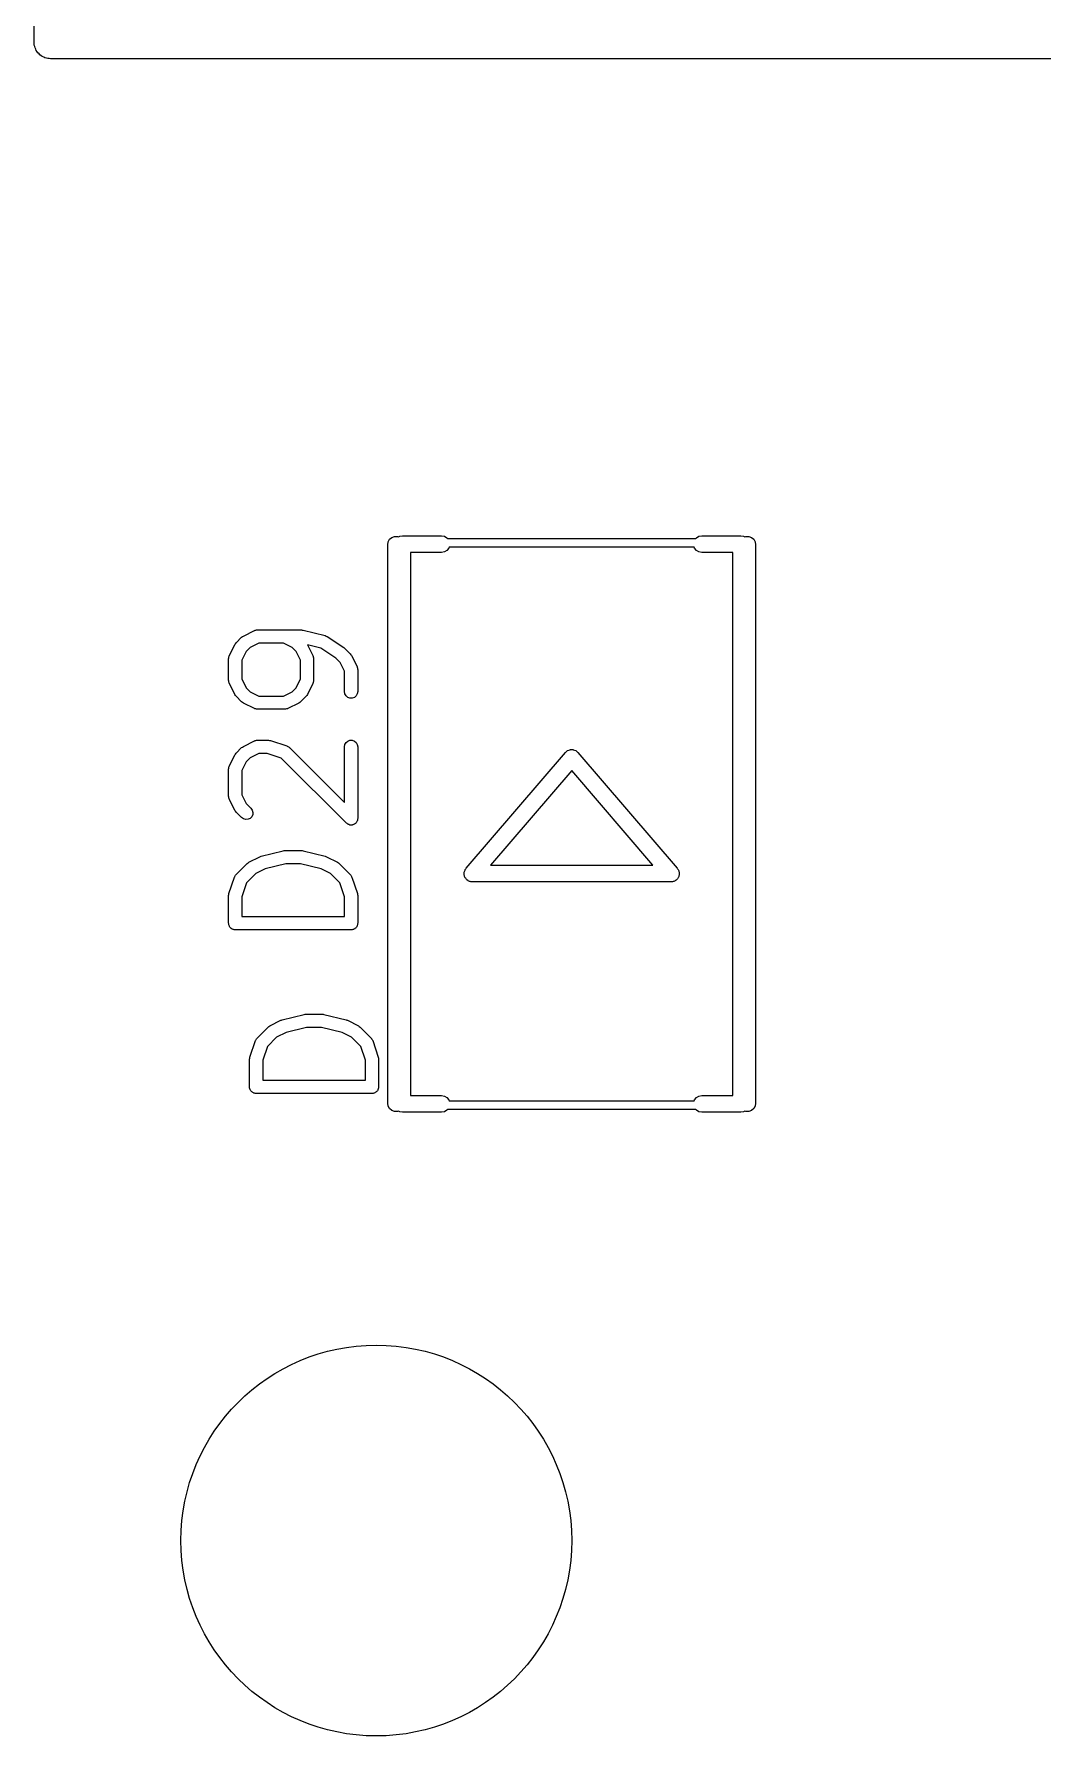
# Model space of a CAD drawing. Extents: x 0 to 102, y -163 to 0.
# Drawn here: x -0.13 to 7.62, y -163 to -149.94 of the extents above; entities that cross this region are included whole.
import ezdxf

# ---------------------------------------------------------------- set-up
doc = ezdxf.new("R2010")
doc.units = 0
doc.header["$MEASUREMENT"] = 0
doc.layers.add('BLACK', color=7, linetype='CONTINUOUS')

msp = doc.modelspace()

# ---------------------------------------------------------------- linework, layer by layer
at = {"layer": 'Black'}
for p, q in [((-0.127, -150), (-0.127, -125)), ((-0.12507, -150.011), (-0.127, -150)), ((-0.12507, -150.022), (-0.12507, -150.011)), ((-0.12127, -150.032), (-0.12507, -150.022)), ((-0.11934, -150.043), (-0.12127, -150.032)), ((-0.11378, -150.053), (-0.11934, -150.043)), ((-0.10998, -150.064), (-0.11378, -150.053)), ((-0.10284, -150.072), (-0.10998, -150.064)), ((-0.09729, -150.082), (-0.10284, -150.072)), ((-0.08878, -150.089), (-0.09729, -150.082)), ((-0.08163, -150.097), (-0.08878, -150.089)), ((-0.07201, -150.103), (-0.08163, -150.097)), ((-0.0635, -150.11), (-0.07201, -150.103)), ((-0.05306, -150.114), (-0.0635, -150.11)), ((-0.04344, -150.119), (-0.05306, -150.114)), ((-0.0325, -150.121), (-0.04344, -150.119)), ((-0.02205, -150.125), (-0.0325, -150.121)), ((-0.01094, -150.125), (-0.02205, -150.125)), ((0, -150.127), (-0.01094, -150.125)), ((10.9474, -150.127), (0, -150.127)), ((2.58776, -153.856), (2.59159, -153.835)), ((2.58776, -158.144), (2.58776, -153.856)), ((2.59159, -153.835), (2.60262, -153.815)), ((2.60262, -153.815), (2.61951, -153.801)), ((2.61951, -153.801), (2.64023, -153.794)), ((2.64023, -153.794), (2.66229, -153.794)), ((2.66229, -153.794), (2.67101, -153.797)), ((2.67101, -153.797), (2.68034, -153.791)), ((2.68034, -153.791), (2.70206, -153.788)), ((2.70206, -153.788), (3.00178, -153.788)), ((3.00178, -153.788), (3.0235, -153.791)), ((3.0235, -153.791), (3.0426, -153.803)), ((3.0426, -153.803), (3.04718, -153.808)), ((3.05677, -153.883), (3.0426, -153.9)), ((3.04718, -153.808), (4.95282, -153.808)), ((3.06001, -153.874), (3.05677, -153.883)), ((4.93999, -153.874), (3.06001, -153.874)), ((4.94323, -153.883), (4.93999, -153.874)), ((4.9574, -153.9), (4.94323, -153.883)), ((4.95282, -153.808), (4.9574, -153.803)), ((4.9574, -153.803), (4.9765, -153.791)), ((4.9765, -153.791), (4.99822, -153.788)), ((4.99822, -153.788), (5.29794, -153.788)), ((5.29794, -153.788), (5.31966, -153.791)), ((5.31966, -153.791), (5.32899, -153.797)), ((5.32899, -153.797), (5.33771, -153.794)), ((5.33771, -153.794), (5.35977, -153.794)), ((5.35977, -153.794), (5.38049, -153.801)), ((5.38049, -153.801), (5.39738, -153.815)), ((5.39738, -153.815), (5.40841, -153.835)), ((5.40841, -153.835), (5.41224, -153.856)), ((5.41224, -153.856), (5.41224, -158.144)), ((3.00178, -153.915), (2.76302, -153.915)), ((2.76302, -153.915), (2.76302, -158.085)), ((3.0235, -153.911), (3.00178, -153.915)), ((3.0426, -153.9), (3.0235, -153.911)), ((4.9765, -153.911), (4.9574, -153.9)), ((4.99822, -153.915), (4.9765, -153.911)), ((5.23698, -153.915), (4.99822, -153.915)), ((5.23698, -158.085), (5.23698, -153.915)), ((1.47961, -154.558), (1.56428, -154.515)), ((1.56428, -154.515), (1.56709, -154.514)), ((1.56709, -154.514), (1.56962, -154.513)), ((1.56962, -154.513), (1.57548, -154.512)), ((1.57548, -154.512), (1.58119, -154.51)), ((1.58119, -154.51), (1.58412, -154.51)), ((1.58412, -154.51), (1.587, -154.51)), ((1.587, -154.51), (1.92567, -154.51)), ((1.92567, -154.51), (1.93179, -154.511)), ((1.93179, -154.511), (1.93799, -154.511)), ((1.93799, -154.511), (2.10732, -154.554)), ((1.37223, -154.707), (1.41456, -154.623)), ((1.41456, -154.623), (1.41941, -154.616)), ((1.41941, -154.616), (1.42408, -154.609)), ((1.42408, -154.609), (1.46641, -154.567)), ((1.46641, -154.567), (1.47307, -154.562)), ((1.47307, -154.562), (1.47961, -154.558)), ((1.53242, -154.645), (1.50175, -154.675)), ((1.59899, -154.611), (1.53242, -154.645)), ((1.78668, -154.611), (1.59899, -154.611)), ((1.85324, -154.645), (1.78668, -154.611)), ((1.88392, -154.675), (1.85324, -154.645)), ((2.07414, -154.65), (1.97212, -154.625)), ((1.97212, -154.625), (2.01344, -154.707)), ((2.18964, -154.727), (2.07414, -154.65)), ((2.10732, -154.554), (2.11518, -154.557)), ((2.11518, -154.557), (2.12318, -154.561)), ((2.12318, -154.561), (2.25018, -154.645)), ((2.25018, -154.645), (2.25381, -154.649)), ((2.25381, -154.649), (2.25792, -154.652)), ((2.25792, -154.652), (2.30025, -154.694)), ((1.36687, -154.73), (1.36738, -154.727)), ((1.36687, -154.899), (1.36687, -154.73)), ((1.3672, -154.724), (1.3689, -154.718)), ((1.36738, -154.727), (1.3672, -154.724)), ((1.3689, -154.718), (1.36993, -154.713)), ((1.36993, -154.713), (1.37139, -154.71)), ((1.37139, -154.71), (1.37223, -154.707)), ((1.50175, -154.675), (1.46847, -154.742)), ((1.46847, -154.742), (1.46847, -154.887)), ((1.9172, -154.742), (1.88392, -154.675)), ((1.9172, -154.887), (1.9172, -154.742)), ((2.01344, -154.707), (2.01427, -154.71)), ((2.01427, -154.71), (2.01574, -154.713)), ((2.01574, -154.713), (2.01677, -154.718)), ((2.01677, -154.718), (2.01847, -154.724)), ((2.01847, -154.724), (2.01829, -154.727)), ((2.01829, -154.727), (2.0188, -154.73)), ((2.0188, -154.73), (2.0188, -154.899)), ((2.22258, -154.76), (2.18964, -154.727)), ((2.25587, -154.827), (2.22258, -154.76)), ((2.30025, -154.694), (2.30491, -154.701)), ((2.30491, -154.701), (2.30977, -154.707)), ((2.30977, -154.707), (2.3521, -154.792)), ((2.3521, -154.792), (2.35294, -154.795)), ((2.35294, -154.795), (2.3544, -154.797)), ((2.3544, -154.797), (2.35544, -154.803)), ((1.36738, -154.902), (1.36687, -154.899)), ((1.3672, -154.905), (1.36738, -154.902)), ((1.3689, -154.911), (1.3672, -154.905)), ((1.36993, -154.917), (1.3689, -154.911)), ((1.37139, -154.919), (1.36993, -154.917)), ((1.37223, -154.922), (1.37139, -154.919)), ((1.41456, -155.007), (1.37223, -154.922)), ((1.46847, -154.887), (1.50175, -154.954)), ((1.88392, -154.954), (1.9172, -154.887)), ((2.01344, -154.922), (1.9711, -155.007)), ((2.01427, -154.919), (2.01344, -154.922)), ((2.01574, -154.917), (2.01427, -154.919)), ((2.01677, -154.911), (2.01574, -154.917)), ((2.01847, -154.905), (2.01677, -154.911)), ((2.0188, -154.899), (2.01829, -154.902)), ((2.01829, -154.902), (2.01847, -154.905)), ((2.25587, -154.984), (2.25587, -154.827)), ((2.35544, -154.803), (2.35713, -154.809)), ((2.35713, -154.809), (2.35696, -154.812)), ((2.35696, -154.812), (2.35747, -154.815)), ((2.35747, -154.815), (2.35747, -154.984)), ((1.41941, -155.013), (1.41456, -155.007)), ((1.42408, -155.02), (1.41941, -155.013)), ((1.46641, -155.062), (1.42408, -155.02)), ((1.47306, -155.067), (1.46641, -155.062)), ((1.50175, -154.954), (1.53242, -154.985)), ((1.53242, -154.985), (1.59899, -155.018)), ((1.59899, -155.018), (1.78667, -155.018)), ((1.78667, -155.018), (1.85324, -154.985)), ((1.85324, -154.985), (1.88392, -154.954)), ((1.91925, -155.062), (1.91259, -155.067)), ((1.96159, -155.02), (1.91925, -155.062)), ((1.96626, -155.013), (1.96159, -155.02)), ((1.9711, -155.007), (1.96626, -155.013)), ((2.25893, -155.001), (2.25587, -154.984)), ((2.26775, -155.017), (2.25893, -155.001)), ((2.28127, -155.028), (2.26775, -155.017)), ((2.29785, -155.034), (2.28127, -155.028)), ((2.31549, -155.034), (2.29785, -155.034)), ((2.33207, -155.028), (2.31549, -155.034)), ((2.34558, -155.017), (2.33207, -155.028)), ((2.3544, -155.001), (2.34558, -155.017)), ((2.35747, -154.984), (2.3544, -155.001)), ((1.47961, -155.072), (1.47306, -155.067)), ((1.56428, -155.114), (1.47961, -155.072)), ((1.56709, -155.115), (1.56428, -155.114)), ((1.56962, -155.116), (1.56709, -155.115)), ((1.57549, -155.117), (1.56962, -155.116)), ((1.58119, -155.119), (1.57549, -155.117)), ((1.58412, -155.119), (1.58119, -155.119)), ((1.587, -155.119), (1.58412, -155.119)), ((1.79867, -155.119), (1.587, -155.119)), ((1.80155, -155.119), (1.79867, -155.119)), ((1.80447, -155.119), (1.80155, -155.119)), ((1.81018, -155.117), (1.80447, -155.119)), ((1.81604, -155.116), (1.81018, -155.117)), ((1.81858, -155.115), (1.81604, -155.116)), ((1.82139, -155.114), (1.81858, -155.115)), ((1.90605, -155.072), (1.82139, -155.114)), ((1.91259, -155.067), (1.90605, -155.072)), ((1.42408, -155.456), (1.46641, -155.414)), ((1.46641, -155.414), (1.47307, -155.409)), ((1.47307, -155.409), (1.47961, -155.404)), ((1.47961, -155.404), (1.56428, -155.362)), ((1.56428, -155.362), (1.56709, -155.361)), ((1.56709, -155.361), (1.56962, -155.36)), ((1.56962, -155.36), (1.57548, -155.359)), ((1.57548, -155.359), (1.58119, -155.357)), ((1.58119, -155.357), (1.58412, -155.357)), ((1.58412, -155.357), (1.587, -155.357)), ((1.587, -155.357), (1.67167, -155.357)), ((1.67167, -155.357), (1.67968, -155.358)), ((1.67968, -155.358), (1.68773, -155.359)), ((1.68773, -155.359), (1.81473, -155.401)), ((1.81473, -155.401), (1.81731, -155.403)), ((1.81731, -155.403), (1.82013, -155.404)), ((1.82013, -155.404), (1.82501, -155.407)), ((1.82501, -155.407), (1.83025, -155.41)), ((1.83025, -155.41), (1.83219, -155.412)), ((1.83219, -155.412), (1.83459, -155.414)), ((1.83459, -155.414), (2.25587, -155.835)), ((2.25587, -155.407), (2.25893, -155.39)), ((2.25587, -155.835), (2.25587, -155.407)), ((2.25893, -155.39), (2.26775, -155.375)), ((2.26775, -155.375), (2.28127, -155.363)), ((2.28127, -155.363), (2.29785, -155.357)), ((2.29785, -155.357), (2.31549, -155.357)), ((2.31549, -155.357), (2.33207, -155.363)), ((2.33207, -155.363), (2.34558, -155.375)), ((2.34558, -155.375), (2.3544, -155.39)), ((2.3544, -155.39), (2.35747, -155.407)), ((2.35747, -155.407), (2.35747, -155.958)), ((3.18979, -156.34), (3.95179, -155.451)), ((3.95179, -155.451), (3.9598, -155.444)), ((3.9598, -155.444), (3.96767, -155.437)), ((3.96767, -155.437), (3.96831, -155.437)), ((3.96831, -155.437), (3.96883, -155.437)), ((3.96883, -155.437), (3.97861, -155.433)), ((3.97861, -155.433), (3.98832, -155.43)), ((3.98832, -155.43), (3.98899, -155.43)), ((3.98899, -155.43), (3.98963, -155.429)), ((3.98963, -155.429), (4, -155.429)), ((4, -155.429), (4.01037, -155.429)), ((4.01037, -155.429), (4.01101, -155.43)), ((4.01101, -155.43), (4.01168, -155.43)), ((4.01168, -155.43), (4.02138, -155.433)), ((4.02138, -155.433), (4.03117, -155.437)), ((4.03117, -155.437), (4.03169, -155.437)), ((4.03169, -155.437), (4.03233, -155.437)), ((4.03233, -155.437), (4.04019, -155.444)), ((4.04019, -155.444), (4.04821, -155.451)), ((4.04821, -155.451), (4.81021, -156.34)), ((1.36687, -155.577), (1.36738, -155.574)), ((1.36687, -155.788), (1.36687, -155.577)), ((1.3672, -155.571), (1.3689, -155.565)), ((1.36738, -155.574), (1.3672, -155.571)), ((1.3689, -155.565), (1.36993, -155.559)), ((1.36993, -155.559), (1.37139, -155.557)), ((1.37139, -155.557), (1.37223, -155.554)), ((1.37223, -155.554), (1.41456, -155.469)), ((1.41456, -155.469), (1.41941, -155.463)), ((1.41941, -155.463), (1.42408, -155.456)), ((1.50175, -155.522), (1.46847, -155.589)), ((1.53242, -155.491), (1.50175, -155.522)), ((1.59899, -155.458), (1.53242, -155.491)), ((1.66342, -155.458), (1.59899, -155.458)), ((1.77123, -155.494), (1.66342, -155.458)), ((2.27075, -155.994), (1.77123, -155.494)), ((1.46847, -155.589), (1.46847, -155.776)), ((4, -155.59), (3.37606, -156.317)), ((4.62394, -156.317), (4, -155.59)), ((1.36738, -155.791), (1.36687, -155.788)), ((1.3672, -155.794), (1.36738, -155.791)), ((1.3689, -155.8), (1.3672, -155.794)), ((1.36993, -155.806), (1.3689, -155.8)), ((1.37139, -155.808), (1.36993, -155.806)), ((1.37223, -155.811), (1.37139, -155.808)), ((1.41456, -155.896), (1.37223, -155.811)), ((1.46847, -155.776), (1.50175, -155.843)), ((1.50175, -155.843), (1.53825, -155.879)), ((1.4194, -155.902), (1.41456, -155.896)), ((1.42408, -155.909), (1.4194, -155.902)), ((1.46641, -155.951), (1.42408, -155.909)), ((1.48086, -155.961), (1.46641, -155.951)), ((1.49791, -155.966), (1.48086, -155.961)), ((1.51548, -155.964), (1.49791, -155.966)), ((1.53147, -155.957), (1.51548, -155.964)), ((1.54394, -155.944), (1.53147, -155.957)), ((1.53825, -155.879), (1.54837, -155.894)), ((1.5514, -155.928), (1.54394, -155.944)), ((1.54837, -155.894), (1.55294, -155.911)), ((1.55294, -155.911), (1.5514, -155.928)), ((2.3544, -155.975), (2.35108, -155.981)), ((2.35479, -155.973), (2.3544, -155.975)), ((2.35574, -155.971), (2.35479, -155.973)), ((2.35631, -155.964), (2.35574, -155.971)), ((2.35747, -155.958), (2.35631, -155.964)), ((2.27618, -155.997), (2.27075, -155.994)), ((2.28127, -156.002), (2.27618, -155.997)), ((2.28337, -156.002), (2.28127, -156.002)), ((2.2852, -156.004), (2.28337, -156.002)), ((2.29161, -156.005), (2.2852, -156.004)), ((2.29785, -156.008), (2.29161, -156.005)), ((2.30008, -156.008), (2.29785, -156.008)), ((2.30224, -156.008), (2.30008, -156.008)), ((2.30886, -156.008), (2.30224, -156.008)), ((2.31549, -156.008), (2.30886, -156.008)), ((2.31759, -156.007), (2.31549, -156.008)), ((2.31981, -156.007), (2.31759, -156.007)), ((2.32583, -156.004), (2.31981, -156.007)), ((2.33207, -156.002), (2.32583, -156.004)), ((2.33378, -156), (2.33207, -156.002)), ((2.3358, -155.999), (2.33378, -156)), ((2.34049, -155.995), (2.3358, -155.999)), ((2.34558, -155.99), (2.34049, -155.995)), ((2.3467, -155.988), (2.34558, -155.99)), ((2.34828, -155.987), (2.3467, -155.988)), ((2.35108, -155.981), (2.34828, -155.987)), ((1.61701, -156.247), (1.78635, -156.205)), ((1.78635, -156.205), (1.79254, -156.204)), ((1.79254, -156.204), (1.79867, -156.203)), ((1.79867, -156.203), (1.92567, -156.203)), ((1.92567, -156.203), (1.93179, -156.204)), ((1.93179, -156.204), (1.93799, -156.205)), ((1.93799, -156.205), (2.10732, -156.247)), ((1.42408, -156.387), (1.50875, -156.303)), ((1.50875, -156.303), (1.51541, -156.298)), ((1.51541, -156.298), (1.52195, -156.293)), ((1.52195, -156.293), (1.60661, -156.251)), ((1.64706, -156.344), (1.57476, -156.38)), ((1.60661, -156.251), (1.61194, -156.249)), ((1.61194, -156.249), (1.61701, -156.247)), ((1.80492, -156.305), (1.64706, -156.344)), ((1.91941, -156.305), (1.80492, -156.305)), ((2.07727, -156.344), (1.91941, -156.305)), ((2.14958, -156.38), (2.07727, -156.344)), ((2.10732, -156.247), (2.11239, -156.249)), ((2.11239, -156.249), (2.11772, -156.251)), ((2.11772, -156.251), (2.20239, -156.293)), ((2.20239, -156.293), (2.20891, -156.298)), ((2.20891, -156.298), (2.21559, -156.303)), ((2.21559, -156.303), (2.30025, -156.387)), ((3.17546, -156.37), (3.17748, -156.364)), ((3.17546, -156.375), (3.17546, -156.37)), ((3.17748, -156.364), (3.17856, -156.359)), ((3.17856, -156.359), (3.18122, -156.354)), ((3.18122, -156.354), (3.18301, -156.349)), ((3.18301, -156.349), (3.18679, -156.345)), ((3.18679, -156.345), (3.18979, -156.34)), ((3.37606, -156.317), (4.62394, -156.317)), ((4.81021, -156.34), (4.81321, -156.345)), ((4.81321, -156.345), (4.81699, -156.349)), ((4.81699, -156.349), (4.81878, -156.354)), ((4.81878, -156.354), (4.82144, -156.359)), ((4.82144, -156.359), (4.82252, -156.364)), ((4.82252, -156.364), (4.82454, -156.37)), ((4.82454, -156.37), (4.82454, -156.375)), ((1.36947, -156.534), (1.41181, -156.407)), ((1.41181, -156.407), (1.4132, -156.405)), ((1.4132, -156.405), (1.41396, -156.402)), ((1.41396, -156.402), (1.41737, -156.397)), ((1.41737, -156.397), (1.42021, -156.392)), ((1.42021, -156.392), (1.4224, -156.39)), ((1.4224, -156.39), (1.42408, -156.387)), ((1.5044, -156.451), (1.46847, -156.559)), ((1.57476, -156.38), (1.5044, -156.451)), ((2.21993, -156.451), (2.14958, -156.38)), ((2.25587, -156.559), (2.21993, -156.451)), ((2.30025, -156.387), (2.30193, -156.39)), ((2.30193, -156.39), (2.30412, -156.392)), ((2.30412, -156.392), (2.30696, -156.397)), ((2.30696, -156.397), (2.31037, -156.402)), ((2.31037, -156.402), (2.31113, -156.405)), ((2.31113, -156.405), (2.31253, -156.407)), ((2.31253, -156.407), (2.35486, -156.534)), ((3.1745, -156.38), (3.17546, -156.375)), ((3.17546, -156.386), (3.1745, -156.38)), ((3.17546, -156.392), (3.17546, -156.386)), ((3.17725, -156.397), (3.17546, -156.392)), ((3.1781, -156.402), (3.17725, -156.397)), ((3.18099, -156.407), (3.1781, -156.402)), ((3.18301, -156.413), (3.18099, -156.407)), ((3.18637, -156.417), (3.18301, -156.413)), ((3.18893, -156.421), (3.18637, -156.417)), ((3.1934, -156.425), (3.18893, -156.421)), ((3.19718, -156.43), (3.1934, -156.425)), ((3.20171, -156.432), (3.19718, -156.43)), ((3.20567, -156.436), (3.20171, -156.432)), ((3.21118, -156.438), (3.20567, -156.436)), ((3.21628, -156.441), (3.21118, -156.438)), ((3.22142, -156.442), (3.21628, -156.441)), ((3.22632, -156.443), (3.22142, -156.442)), ((3.2322, -156.443), (3.22632, -156.443)), ((3.238, -156.445), (3.2322, -156.443)), ((4.762, -156.445), (3.238, -156.445)), ((4.7678, -156.443), (4.762, -156.445)), ((4.77368, -156.443), (4.7678, -156.443)), ((4.77857, -156.442), (4.77368, -156.443)), ((4.78372, -156.441), (4.77857, -156.442)), ((4.78882, -156.438), (4.78372, -156.441)), ((4.79432, -156.436), (4.78882, -156.438)), ((4.79829, -156.432), (4.79432, -156.436)), ((4.80282, -156.43), (4.79829, -156.432)), ((4.8066, -156.425), (4.80282, -156.43)), ((4.81107, -156.421), (4.8066, -156.425)), ((4.81363, -156.417), (4.81107, -156.421)), ((4.81699, -156.413), (4.81363, -156.417)), ((4.81901, -156.407), (4.81699, -156.413)), ((4.82189, -156.402), (4.81901, -156.407)), ((4.82275, -156.397), (4.82189, -156.402)), ((4.82454, -156.392), (4.82275, -156.397)), ((4.82454, -156.375), (4.8255, -156.38)), ((4.8255, -156.38), (4.82454, -156.386)), ((4.82454, -156.386), (4.82454, -156.392)), ((1.36687, -156.55), (1.36828, -156.542)), ((1.36687, -156.762), (1.36687, -156.55)), ((1.36828, -156.542), (1.36947, -156.534)), ((1.46847, -156.559), (1.46847, -156.711)), ((2.25587, -156.711), (2.25587, -156.559)), ((2.35486, -156.534), (2.35605, -156.542)), ((2.35605, -156.542), (2.35747, -156.55)), ((2.35747, -156.55), (2.35747, -156.762)), ((1.36764, -156.766), (1.36687, -156.762)), ((1.46847, -156.711), (2.25587, -156.711)), ((2.35747, -156.762), (2.35669, -156.766)), ((1.36764, -156.771), (1.36764, -156.766)), ((1.36916, -156.775), (1.36764, -156.771)), ((1.36993, -156.779), (1.36916, -156.775)), ((1.37215, -156.783), (1.36993, -156.779)), ((1.37367, -156.787), (1.37215, -156.783)), ((1.37653, -156.791), (1.37367, -156.787)), ((1.37875, -156.795), (1.37653, -156.791)), ((1.38216, -156.798), (1.37875, -156.795)), ((1.38501, -156.801), (1.38216, -156.798)), ((1.38886, -156.803), (1.38501, -156.801)), ((1.39227, -156.806), (1.38886, -156.803)), ((1.39644, -156.808), (1.39227, -156.806)), ((1.40029, -156.81), (1.39644, -156.808)), ((1.40467, -156.811), (1.40029, -156.81)), ((1.40885, -156.812), (1.40467, -156.811)), ((1.41329, -156.812), (1.40885, -156.812)), ((1.41767, -156.813), (1.41329, -156.812)), ((2.30667, -156.813), (1.41767, -156.813)), ((2.31105, -156.812), (2.30667, -156.813)), ((2.31549, -156.812), (2.31105, -156.812)), ((2.31966, -156.811), (2.31549, -156.812)), ((2.32404, -156.81), (2.31966, -156.811)), ((2.32789, -156.808), (2.32404, -156.81)), ((2.33207, -156.806), (2.32789, -156.808)), ((2.33547, -156.803), (2.33207, -156.806)), ((2.33932, -156.801), (2.33547, -156.803)), ((2.34218, -156.798), (2.33932, -156.801)), ((2.34558, -156.795), (2.34218, -156.798)), ((2.3478, -156.791), (2.34558, -156.795)), ((2.35066, -156.787), (2.3478, -156.791)), ((2.35218, -156.783), (2.35066, -156.787)), ((2.3544, -156.779), (2.35218, -156.783)), ((2.35518, -156.775), (2.3544, -156.779)), ((2.35669, -156.771), (2.35518, -156.775)), ((2.35669, -156.766), (2.35669, -156.771)), ((1.68245, -157.549), (1.76711, -157.507)), ((1.76711, -157.507), (1.77244, -157.505)), ((1.77244, -157.505), (1.77751, -157.503)), ((1.77751, -157.503), (1.94685, -157.461)), ((1.94685, -157.461), (1.95304, -157.46)), ((1.95304, -157.46), (1.95917, -157.459)), ((1.95917, -157.459), (2.08617, -157.459)), ((2.08617, -157.459), (2.09229, -157.46)), ((2.09229, -157.46), (2.09849, -157.461)), ((2.09849, -157.461), (2.26782, -157.503)), ((2.26782, -157.503), (2.27289, -157.505)), ((2.27289, -157.505), (2.27822, -157.507)), ((2.27822, -157.507), (2.36288, -157.549)), ((1.52997, -157.79), (1.57231, -157.663)), ((1.57231, -157.663), (1.5737, -157.661)), ((1.5737, -157.661), (1.57446, -157.658)), ((1.57446, -157.658), (1.57787, -157.653)), ((1.57787, -157.653), (1.58071, -157.648)), ((1.58071, -157.648), (1.5829, -157.646)), ((1.5829, -157.646), (1.58458, -157.643)), ((1.58458, -157.643), (1.66925, -157.559)), ((1.73526, -157.636), (1.6649, -157.707)), ((1.66925, -157.559), (1.67591, -157.554)), ((1.67591, -157.554), (1.68245, -157.549)), ((1.80756, -157.6), (1.73526, -157.636)), ((1.96542, -157.561), (1.80756, -157.6)), ((2.07991, -157.561), (1.96542, -157.561)), ((2.23777, -157.6), (2.07991, -157.561)), ((2.31008, -157.636), (2.23777, -157.6)), ((2.38043, -157.707), (2.31008, -157.636)), ((2.36288, -157.549), (2.36941, -157.554)), ((2.36941, -157.554), (2.37609, -157.559)), ((2.37609, -157.559), (2.46075, -157.643)), ((2.46075, -157.643), (2.46243, -157.646)), ((2.46243, -157.646), (2.46462, -157.648)), ((2.46462, -157.648), (2.46746, -157.653)), ((2.46746, -157.653), (2.47087, -157.658)), ((2.47087, -157.658), (2.47163, -157.661)), ((2.47163, -157.661), (2.47303, -157.663)), ((2.47303, -157.663), (2.51536, -157.79)), ((1.52737, -157.806), (1.52878, -157.798)), ((1.52737, -158.018), (1.52737, -157.806)), ((1.52878, -157.798), (1.52997, -157.79)), ((1.6649, -157.707), (1.62897, -157.814)), ((2.41637, -157.814), (2.38043, -157.707)), ((2.51536, -157.79), (2.51655, -157.798)), ((2.51655, -157.798), (2.51797, -157.806)), ((2.51797, -157.806), (2.51797, -158.018)), ((1.62897, -157.814), (1.62897, -157.967)), ((2.41637, -157.967), (2.41637, -157.814)), ((1.52814, -158.022), (1.52737, -158.018)), ((1.52814, -158.027), (1.52814, -158.022)), ((1.52966, -158.031), (1.52814, -158.027)), ((1.53043, -158.035), (1.52966, -158.031)), ((1.53265, -158.039), (1.53043, -158.035)), ((1.53417, -158.043), (1.53265, -158.039)), ((1.53703, -158.047), (1.53417, -158.043)), ((1.53925, -158.05), (1.53703, -158.047)), ((1.54266, -158.053), (1.53925, -158.05)), ((1.54551, -158.057), (1.54266, -158.053)), ((1.54936, -158.059), (1.54551, -158.057)), ((1.55277, -158.062), (1.54936, -158.059)), ((1.55694, -158.063), (1.55277, -158.062)), ((1.56079, -158.066), (1.55694, -158.063)), ((1.56517, -158.066), (1.56079, -158.066)), ((1.56935, -158.068), (1.56517, -158.066)), ((1.57379, -158.068), (1.56935, -158.068)), ((1.57817, -158.069), (1.57379, -158.068)), ((1.62897, -157.967), (2.41637, -157.967)), ((2.47154, -158.068), (2.46717, -158.069)), ((2.47599, -158.068), (2.47154, -158.068)), ((2.48016, -158.066), (2.47599, -158.068)), ((2.48454, -158.066), (2.48016, -158.066)), ((2.48839, -158.063), (2.48454, -158.066)), ((2.49257, -158.062), (2.48839, -158.063)), ((2.49597, -158.059), (2.49257, -158.062)), ((2.49982, -158.057), (2.49597, -158.059)), ((2.50268, -158.053), (2.49982, -158.057)), ((2.50608, -158.05), (2.50268, -158.053)), ((2.5083, -158.047), (2.50608, -158.05)), ((2.51116, -158.043), (2.5083, -158.047)), ((2.51268, -158.039), (2.51116, -158.043)), ((2.5149, -158.035), (2.51268, -158.039)), ((2.51567, -158.031), (2.5149, -158.035)), ((2.5172, -158.027), (2.51567, -158.031)), ((2.51797, -158.018), (2.5172, -158.022)), ((2.5172, -158.022), (2.5172, -158.027)), ((2.46717, -158.069), (1.57817, -158.069)), ((2.59159, -158.165), (2.58776, -158.144)), ((2.60262, -158.185), (2.59159, -158.165)), ((2.61951, -158.199), (2.60262, -158.185)), ((2.76302, -158.085), (3.00178, -158.085)), ((3.00178, -158.085), (3.0235, -158.089)), ((3.0235, -158.089), (3.0426, -158.1)), ((3.0426, -158.197), (3.0235, -158.209)), ((3.0426, -158.1), (3.05677, -158.117)), ((3.04718, -158.192), (3.0426, -158.197)), ((4.95282, -158.192), (3.04718, -158.192)), ((3.05677, -158.117), (3.06001, -158.126)), ((3.06001, -158.126), (4.93999, -158.126)), ((4.93999, -158.126), (4.94323, -158.117)), ((4.94323, -158.117), (4.9574, -158.1)), ((4.9574, -158.197), (4.95282, -158.192)), ((4.9574, -158.1), (4.9765, -158.089)), ((4.9765, -158.209), (4.9574, -158.197)), ((4.9765, -158.089), (4.99822, -158.085)), ((4.99822, -158.085), (5.23698, -158.085)), ((5.39738, -158.185), (5.38049, -158.199)), ((5.40841, -158.165), (5.39738, -158.185)), ((5.41224, -158.144), (5.40841, -158.165)), ((2.64023, -158.206), (2.61951, -158.199)), ((2.66229, -158.206), (2.64023, -158.206)), ((2.67101, -158.203), (2.66229, -158.206)), ((2.68034, -158.209), (2.67101, -158.203)), ((2.70206, -158.212), (2.68034, -158.209)), ((3.00178, -158.212), (2.70206, -158.212)), ((3.0235, -158.209), (3.00178, -158.212)), ((4.99822, -158.212), (4.9765, -158.209)), ((5.29794, -158.212), (4.99822, -158.212)), ((5.31966, -158.209), (5.29794, -158.212)), ((5.32899, -158.203), (5.31966, -158.209)), ((5.33771, -158.206), (5.32899, -158.203)), ((5.35977, -158.206), (5.33771, -158.206)), ((5.38049, -158.199), (5.35977, -158.206))]:
    msp.add_line(p, q, dxfattribs=at)
msp.add_circle((2.5, -161.5), 1.5, dxfattribs=at)

doc.saveas('drawing.dxf')
